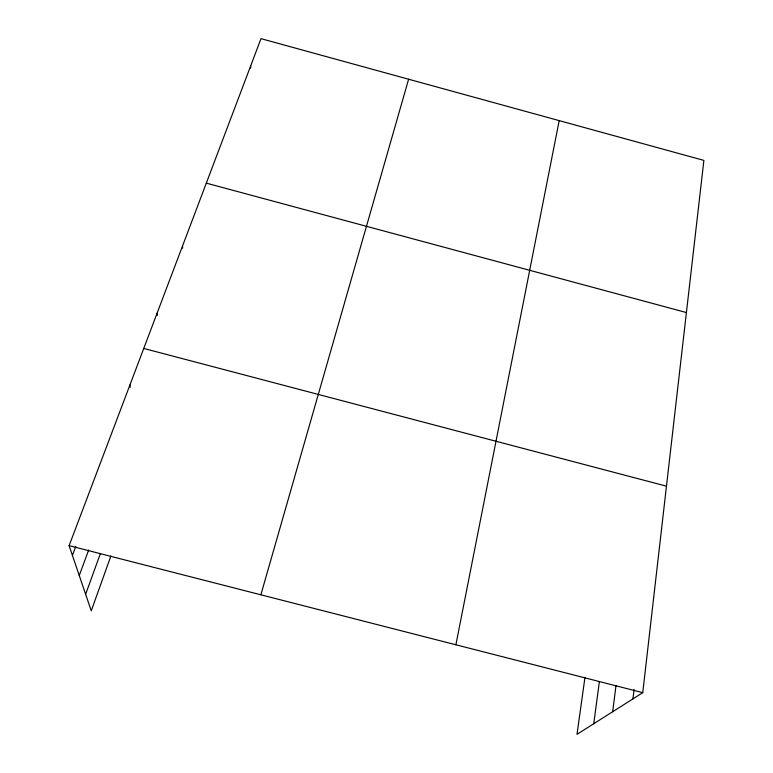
<?xml version="1.0" encoding="UTF-8"?>
<svg xmlns="http://www.w3.org/2000/svg" width="773" height="773" viewBox="0 0 773 773"><rect width="100%" height="100%" fill="white"/><g stroke="black" fill="none" stroke-linecap="round" stroke-linejoin="round"><path stroke-width="1.16" d="M250.645 68.092L250.742 65.744M584.968 677.399L576.996 734.35L642.75 692.666L703.884 160.398L260.994 38.65L69.116 545.661L91.262 610.834L110.925 555.913M632.952 698.879L634.073 689.468M612.68 711.73L615.994 685.545M593.741 723.731L599.394 681.477M455.886 644.779L559.188 120.627M260.868 594.795L408.617 79.233M85.629 594.263L100.403 553.594M79.261 575.508L88.692 549.951M72.42 555.391L75.802 546.385M69.116 545.661L642.75 692.666M143.759 348.439L666.461 486.169M206.314 183.133L686.405 312.553M129.893 385.06L130.222 387.331M157.132 313.094L157.325 315.355M182.544 245.94L182.641 248.172"/></g></svg>
